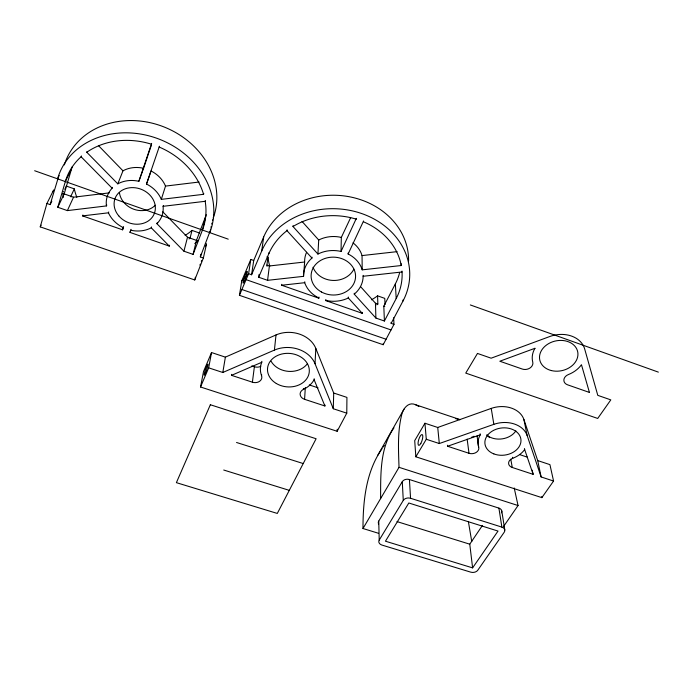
<?xml version="1.0" encoding="UTF-8"?>
<svg xmlns="http://www.w3.org/2000/svg" width="693" height="693" viewBox="0 0 693 693"><rect width="100%" height="100%" fill="white"/><g stroke="black" fill="none" stroke-linecap="round" stroke-linejoin="round"><path stroke-width="1.04" d="M401.992 271.058L402.053 271.977A68.72 58.55 1.7 0 1 396.197 298.527L384.407 321.024L375.892 318.061L354.253 294.161L354.253 293.234M362.292 312.378L362.3 313.323L348.319 297.973L348.328 297.046M401.143 263.704L401.273 265.523L362.205 269.846A29.799 25.372 1.7 0 0 348.129 254.002L348.137 253.101M346.777 413.167L346.933 397.401L333.705 393.018L315.817 348.432A27.512 22.254 4.7 0 0 276.005 334.953L225.381 357.138L211.53 352.546L203.525 371.526L200.537 386.997L337.153 431.28L346.777 413.167L333.29 408.74L315.029 363.73L315.817 348.432M378.491 533.281L362.985 528.516C363.019 501.074 365.887 471.673 382.129 448.596M337.153 431.28L337.196 429.262M293.078 225.649L293 226.524L317.931 254.062A29.799 25.372 1.7 0 1 341.034 251.455L341.328 237.422L350.641 217.671M333.29 408.74L333.705 393.018M314.172 378.724L314.12 379.712A28.058 22.479 4.6 0 1 303.387 389.457A7.008 5.535 3.3 0 0 300.156 394.603A7.008 5.535 3.3 0 0 304.591 399.324L324.904 405.985L324.939 404.989M362.3 313.323L325.753 300.597L325.875 299.48M281.765 284.321L281.67 285.239L318.832 298.181L318.962 297.072M317.931 254.062L318.711 240.003L302.027 221.413M304.591 399.324L305.318 387.543M303.387 389.457L303.447 388.47M259.061 274.497L258.68 277.235L267.576 280.327L303.551 276.342A29.799 25.372 1.7 0 1 311.945 258.065L312.006 257.164M318.832 298.181L318.919 297.999A29.799 25.372 1.7 0 1 304.712 282.701L304.773 281.782M303.551 276.342L304.625 262.015A29.184 25.069 1.7 0 1 306.592 252.287M211.53 352.546L208.671 367.844L222.808 372.479L274.411 350.095L276.005 334.953M258.68 277.235L268.901 253.534A68.72 58.55 1.7 0 1 286.98 230.665L287.075 229.79M231.67 374.367L231.523 375.346L252.399 382.189A7.095 5.639 6.7 0 0 259.641 381.28A7.095 5.639 6.7 0 0 261.547 375.649L261.668 374.67M261.547 375.649A28.058 22.479 4.6 0 1 261.746 362.292L261.859 361.322M267.576 280.327L269.386 265.965L304.625 262.015M252.399 382.189L254.383 366.744A6.956 5.579 6.8 0 0 260.776 366.285M267.065 266.329A67.29 57.84 1.7 0 1 266.9 265.098L267.931 257.172L266.996 256.834M268.901 253.534L269.014 252.642M393.633 317.758L393.988 324.359L383.168 344.716L239.431 295.322L241.796 280.786L248.596 273.718L251.576 274.757L261.711 250.996L263.669 236.997A74.714 64.224 1.7 0 1 347.349 196.396A74.714 64.224 1.7 0 1 408.584 260.932M251.576 274.757L253.725 260.473L263.669 236.997M253.725 260.473L250.797 259.442L248.596 273.718L239.431 295.322M222.808 372.479L225.381 357.138M54.349 190.462L53.56 190.185L46.933 203.482L40.246 226.871L194.742 279.963L203.37 257.969L200.329 256.904L210.187 230.89M210.377 230.024L210.577 229.149M210.967 227.417L211.157 226.559M211.737 223.986L211.928 223.129M212.5 220.591L212.69 219.742M203.37 257.969L206.54 243.901L205.423 243.512M200.329 256.904L200.944 254.227M194.742 279.963L194.958 279.054M195.166 278.136L195.374 277.235M157.181 222.808L156.913 223.683L183.922 251.195L193.078 254.383L202.443 230.041L205.682 216.337A71.214 60.958 22.1 0 0 206.289 214.7M193.078 254.383L196.465 240.367L205.682 216.337M202.443 230.041A72.774 61.816 21.5 0 0 205.18 201.299L205.388 200.45M159.425 146.232L146.509 184.043A29.028 24.645 21.4 0 1 161.313 199.367L203.569 194.317L203.777 193.468M199.731 233.117L192.022 230.397L190.064 238.115A71.214 60.958 22.1 0 1 189.05 238.955M183.922 251.195L187.517 237.223L162.803 211.798M169.309 246.102L151.256 227.824A29.028 24.645 21.4 0 1 130.743 230.223L129.998 232.406L169.309 246.102L169.56 245.218M53.136 191.649L53.56 190.185M46.933 203.482L50.147 204.6L58.403 177.191M106.774 205.076L106.436 205.925L67.377 210.603L57.796 207.259L65.324 181.583L71.63 168.59A71.214 60.958 22.1 0 1 72.167 166.874M71.63 168.59L64.172 193.91L57.796 207.259M156.913 223.683A29.028 24.645 21.4 0 0 163.098 206.306L163.357 205.457M161.313 199.367L165.506 186.096A28.413 24.307 22 0 0 151.057 170.989L146.509 184.043M151.256 227.824L151.533 226.949M201.325 261.235L201.533 260.62M82.917 215.021L82.554 215.887L122.548 229.816L123.597 226.758M87.153 151.446L86.781 152.252L117.81 183.862A29.028 24.645 21.4 0 1 138.869 181.297L151.646 143.39M143.304 169.092L145.097 163.808M145.348 163.054L145.859 161.556M146.11 160.802L147.886 155.518M148.146 154.756L148.657 153.24M148.908 152.486L151.221 145.617M129.998 232.406L131.046 229.348M122.548 229.816L123.493 227.209M138.869 181.297L140.965 175.537M141.259 174.723L142.429 171.492M142.723 170.686L143.009 169.889M200.294 264.154L199.922 265.124M205.466 246.647L206.003 245.279M82.554 215.887L108.42 212.812L108.758 211.954M117.81 183.862L122.982 170.824A28.413 24.307 22 0 1 143.59 168.295M106.436 205.925A29.028 24.645 21.4 0 1 112.136 188.201L112.474 187.37M241.796 280.786L250.797 259.442M200.537 386.997L208.671 367.844M67.377 210.603L73.545 197.202L109.381 192.871M66.233 186.036L74.307 188.877L70.877 196.266A71.214 60.958 22.1 0 0 71.032 196.933M341.034 251.455L356.358 218.33M63.366 191.996L63.591 191.537M64.7 189.232L64.917 188.773M65.575 187.396L65.8 186.945M65.324 181.583A72.774 61.816 21.5 0 1 81.09 156.757L81.471 155.951M325.753 300.597L325.84 300.407A29.799 25.372 1.7 0 0 348.319 297.973M348.129 254.002L363.565 220.972M40.246 226.871L41.095 225.13M50.147 204.6L50.987 202.902M51.403 202.061L51.819 201.213M58.81 176.368L59.226 175.554M384.407 321.024L383.809 306.15L395.356 283.905A67.29 57.84 1.7 0 0 399.601 272.791M393.988 324.359L391.155 323.371L403.031 300.944L402.971 300.008M377.841 455.162L404.062 409.078M362.985 528.516L399.021 467.325C398.475 449.982 397.418 432.259 401.585 415.254C402.78 408.974 408.316 401.308 415.514 404.703L459.979 419.568M424.948 423.241L414.709 440.627L415.835 456.791L541.865 497.635L553.568 481.037L549.93 464.631L537.707 460.585L523.891 419.464A24.558 18.685 -7.5 0 0 491.224 408.411L437.725 427.468L424.948 423.241L426.29 439.267L415.835 456.791M378.673 523.977A5.232 3.777 -0.7 0 1 378.742 521.084L402.286 481.661A5.388 3.993 -2 0 1 409.424 479.539L498.908 508.116A5.336 3.837 -5.7 0 1 501.429 512.855M498.908 508.116L501.871 527.104A5.44 3.863 -5.5 0 1 504.235 532.207L477.78 570.235A5.275 3.656 -4 0 1 470.738 572.149L381.99 545.079A5.336 3.803 -0.6 0 1 379.218 540.09L403.274 500.407L402.286 481.661M472.609 567.879L498.016 531.072L408.818 502.997L385.455 541.207L472.609 567.879L469.767 544.187L482.423 525.467M503.404 526.715L518.052 505.535L514.206 487.985M383.246 447.02L384.364 445.434M393.953 427.832C379.695 448.215 380.734 474.809 380.604 498.596M231.523 375.346L261.746 362.292M426.29 439.267L439.31 443.537L493.858 424.341A25.026 18.841 -7.3 0 1 527.139 435.507L541.129 476.957L553.568 481.037M447.487 445.235L447.591 446.257L480.284 434.806L480.136 433.783M165.506 186.096L199.073 182.034M163.098 206.306L205.18 201.299M352.988 242.853A29.184 25.069 1.7 0 1 362.049 255.578L397.106 251.646M281.67 285.239L304.712 282.701M354.253 294.161A29.799 25.372 1.7 0 0 363.141 276.264L402.053 271.977M455.821 418.711L459.944 419.733M397.002 521.595L469.767 544.187M223.726 470.027L289.293 490.358M236.547 442.489L303.222 463.556M403.274 500.407A5.501 4.028 -1.9 0 1 410.559 498.276L501.871 527.104M399.021 467.325L518.052 505.535M447.591 446.257L469.005 453.283A6.843 5.154 -5.7 0 0 476.256 452.382A6.843 5.154 -5.7 0 0 478.655 447.063A25.026 18.841 -7.3 0 1 480.284 434.806M524.454 448.527L524.662 449.558A25.026 18.841 -7.3 0 1 512.716 458.298A6.817 5.042 -7.4 0 0 508.601 463.011A6.817 5.042 -7.4 0 0 512.266 467.48L533.134 474.333L532.718 472.254M251.836 365.895L254.383 366.744M309.303 384.936L318.026 387.82M519.629 454.599L527.304 457.137M241.892 289.509L386.079 339.241M246.076 279.643L391.017 329.946M63.158 193.555L73.545 197.202M187.517 237.223L197.877 240.861A79.071 67.689 22.1 0 1 194.776 243.555M266.9 265.098L269.386 265.965M360.958 287.058L375.467 303.222L377.85 304.054L377.59 295.842L384.78 298.38L385.039 304.53M383.809 306.15L384.797 306.497M34.65 170.738L228.231 239.163M470.339 304.946L658.35 372.124M415.514 404.703L418.858 406.444M81.09 156.757L112.136 188.201M98.475 145.608L122.982 170.824M486.876 434.814L489.501 437.621M286.98 230.665L311.945 258.065M314.12 379.712L324.904 405.985M524.662 449.558L533.134 474.333M537.707 460.585L541.129 476.957M541.649 496.586L541.865 497.635M523.891 419.464L527.139 435.507M532.311 470.192L532.51 471.223M468.355 521.448L471.751 541.545M512.534 457.267L512.716 458.298M510.802 459.26L512.266 467.48M491.224 408.411L493.858 424.341M501.784 510.992L504.799 530.006M477.061 435.914L478.655 447.063M467.143 439.111L469.005 453.283M437.725 427.468L439.31 443.537M409.424 479.539L410.559 498.276M395.356 283.905L396.197 298.527M391.112 322.427L391.155 323.371M383.125 343.754L383.168 344.716M375.467 303.222L375.892 318.061M378.742 521.084L379.218 540.09M363.123 275.346L363.141 276.264M362.049 255.578L362.205 269.846M377.85 304.054A67.29 57.84 1.7 0 1 376.775 304.825M377.59 295.842A66.502 57.432 1.7 0 1 371.526 299.818M269.811 266.207A66.502 57.432 1.7 0 1 267.931 257.172M261.711 250.996A76.299 65.012 1.7 0 1 362.084 213.687A76.299 65.012 1.7 0 1 403.031 300.944M353.872 269.127A21.778 18.702 1.7 0 1 332.813 280.431A21.778 18.702 1.7 0 1 313.028 267.255M293 226.524A68.72 58.55 1.7 0 1 356.367 219.196M363.574 221.838A68.72 58.55 1.7 0 1 401.273 265.523M318.711 240.003A29.184 25.069 1.7 0 1 341.328 237.422M63.505 197.297A79.071 67.689 22.1 0 1 62.699 193.39M64.354 164.908A79.071 67.689 22.1 0 1 161.019 125.823A79.071 67.689 22.1 0 1 213.227 217.966M192.022 230.397A70.357 60.473 22.5 0 1 185.135 235.395M76.845 197.358A70.357 60.473 22.5 0 1 74.307 188.877M57.571 178.837A80.804 68.642 21.5 0 1 156.54 138.176A80.804 68.642 21.5 0 1 209.797 232.64M155.31 205.223A20.573 17.602 22 0 1 133.844 209.26A20.573 17.602 22 0 1 119.395 192.481M86.781 152.252A72.774 61.816 21.5 0 1 151.36 144.179M159.147 147.037A72.774 61.816 21.5 0 1 203.569 194.317M123.285 227.625A29.028 24.645 21.4 0 1 108.42 212.812M274.411 350.095A28.058 22.479 4.6 0 1 315.029 363.73M307.146 364.05A20.53 16.606 4.7 0 1 288.461 371.361A20.53 16.606 4.7 0 1 271.093 361.244M515.869 430.89A17.784 13.531 -7.5 0 1 486.928 435.256M473.986 436.226A6.713 5.111 -5.9 0 1 471.5 437.283M210.351 404.747L176.386 482.657L277.295 513.435L316.112 438.747L210.351 404.747M477.477 353.439L465.748 373.103L597.712 418.451L610.81 399.878L597.79 395.348L584.667 348.96A26.776 20.955 -12.5 0 0 549.774 336.521L491.129 358.194L477.477 353.439M534.953 348.293L499.818 361.226L522.262 369.04A7.302 5.743 -10.5 0 0 529.998 368.009A7.302 5.743 -10.5 0 0 532.744 362.049A26.776 20.955 -12.5 0 1 534.953 348.293M589.431 392.437L567.584 384.823A7.285 5.605 -12.2 0 1 563.877 379.833A7.285 5.605 -12.2 0 1 568.433 374.549A26.776 20.955 -12.5 0 0 581.453 364.726L589.431 392.437M321.457 291.996A22.237 18.936 1.7 0 0 355.552 277.018A22.237 18.936 1.7 0 0 322.99 259.234A22.237 18.936 1.7 0 0 321.457 291.996M244.577 280.691A6.246 0.684 -70.9 0 0 247.202 271.431A6.246 0.684 -70.9 0 0 243.633 279.825A6.246 0.684 -70.9 0 0 244.577 280.691M118.746 215.852A21.024 17.845 21.4 0 0 154.019 214.276A21.024 17.845 21.4 0 0 131.427 187.638A21.024 17.845 21.4 0 0 118.746 215.852M276.299 383.489A20.937 16.771 4.6 0 0 309.234 372.323A20.937 16.771 4.6 0 0 279.695 354.625A20.937 16.771 4.6 0 0 276.299 383.489M205.5 372.955A5.899 0.606 -71.5 0 0 207.961 364.146A5.899 0.606 -71.5 0 0 204.704 372.046A5.899 0.606 -71.5 0 0 205.5 372.955M493.823 453.889A18.122 13.643 -7.3 0 0 520.989 440.635A18.122 13.643 -7.3 0 0 493.979 430.162A18.122 13.643 -7.3 0 0 493.823 453.889M420.842 443.39A5.657 1.732 -72.4 0 0 422.236 434.606A5.657 1.732 -72.4 0 0 418.182 441.883A5.657 1.732 -72.4 0 0 420.842 443.39M551.385 370.573A19.395 15.168 -12.5 0 0 577.78 352.209A19.395 15.168 -12.5 0 0 547.011 344.646A19.395 15.168 -12.5 0 0 551.385 370.573"/></g></svg>
